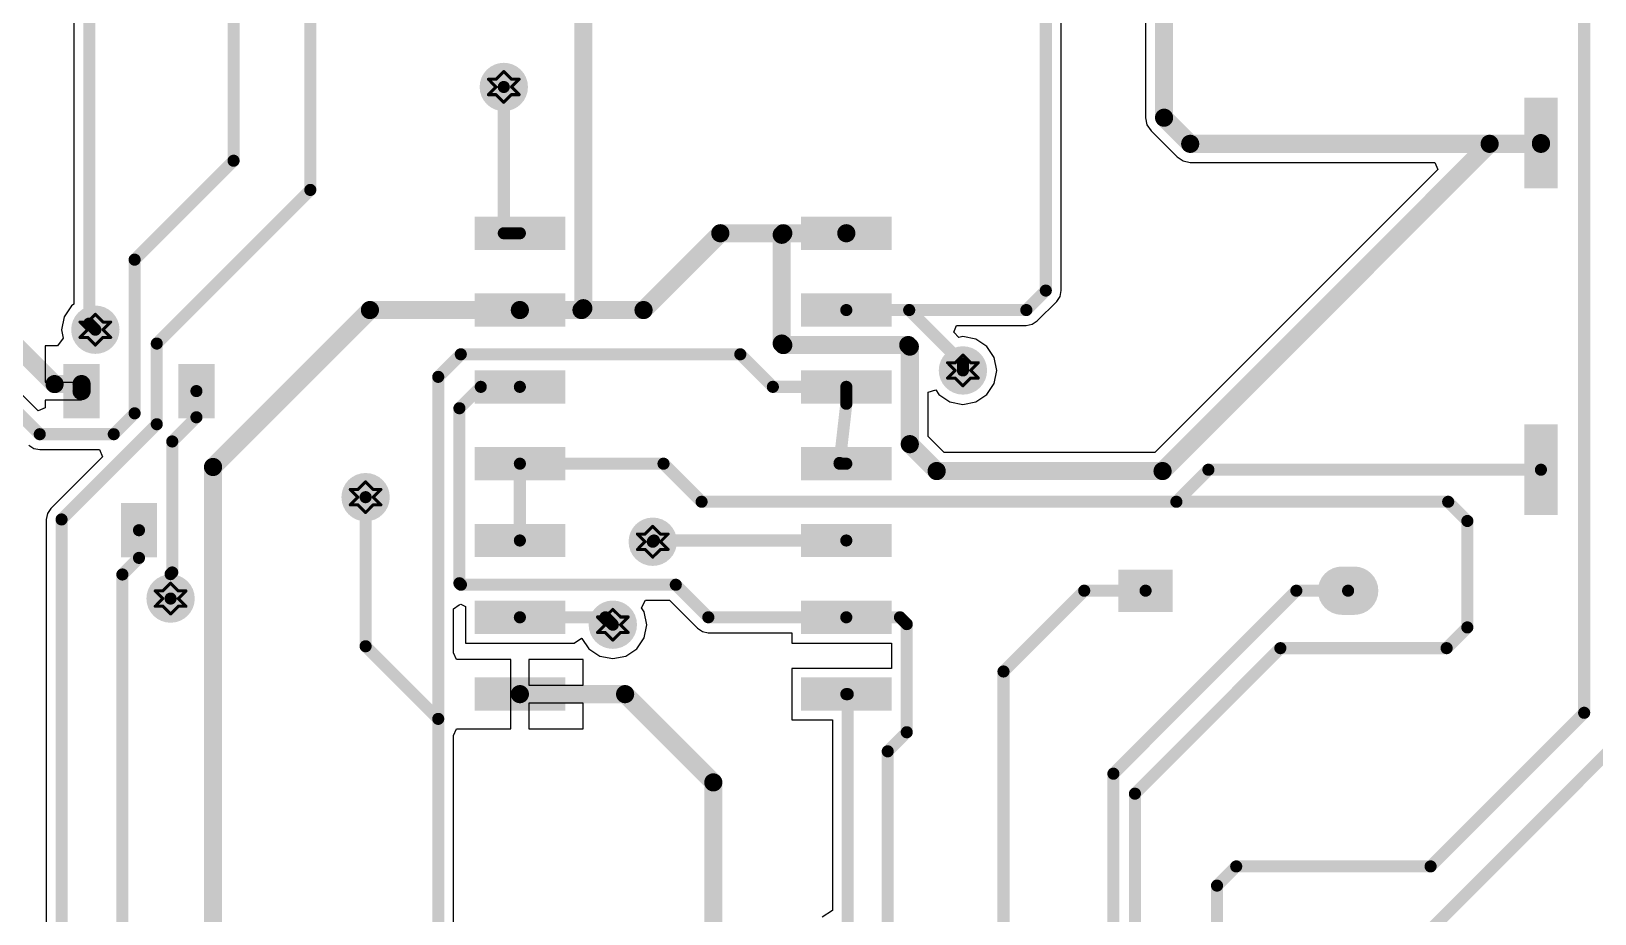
# Paper-space layout 'Лист1' of a CAD drawing. Header units: millimetres. Extents: x 0 to 594, y 0 to 420.
# Drawn here: x 138.5 to 190.1, y 288.8 to 317.9 of the extents above; entities that cross this region are included whole.
import ezdxf

# ---------------------------------------------------------------- set-up
doc = ezdxf.new("R2010")
doc.units = ezdxf.units.MM
doc.layers.add('DrillDrawing', color=1, linetype='Continuous')
doc.layers.add('TopLayer', color=1, linetype='Continuous')

psp = doc.layouts.new('Лист1')

# ---------------------------------------------------------------- hatches: boundary and pattern name
at = {"layer": 'TopLayer'}
h = psp.add_hatch(color=1, dxfattribs=at)
edge = h.paths.add_edge_path()
edge.add_arc((154.084, 316.076), 0.799, 0, 360)
for points in [[(188.908, 312.724), (187.81, 312.724), (187.81, 315.72), (188.908, 315.72)], [(153.116, 310.696), (153.116, 311.795), (156.113, 311.795), (156.113, 310.696)], [(163.905, 310.696), (163.905, 311.795), (166.902, 311.795), (166.902, 310.696)], [(153.116, 308.159), (153.116, 309.257), (156.113, 309.257), (156.113, 308.159)], [(163.905, 308.159), (163.905, 309.257), (166.902, 309.257), (166.902, 308.159)], [(139.531, 306.93), (140.729, 306.93), (140.729, 305.132), (139.531, 305.132)], [(143.327, 306.93), (144.525, 306.93), (144.525, 305.132), (143.327, 305.132)], [(153.116, 305.621), (153.116, 306.72), (156.113, 306.72), (156.113, 305.621)], [(163.905, 305.621), (163.905, 306.72), (166.902, 306.72), (166.902, 305.621)], [(188.908, 301.935), (187.81, 301.935), (187.81, 304.932), (188.908, 304.932)], [(153.116, 303.084), (153.116, 304.183), (156.113, 304.183), (156.113, 303.084)], [(163.905, 303.084), (163.905, 304.183), (166.902, 304.183), (166.902, 303.084)], [(141.429, 302.335), (142.627, 302.335), (142.627, 300.537), (141.429, 300.537)], [(153.116, 300.547), (153.116, 301.645), (156.113, 301.645), (156.113, 300.547)], [(163.905, 300.547), (163.905, 301.645), (166.902, 301.645), (166.902, 300.547)], [(176.192, 300.137), (176.192, 298.738), (174.394, 298.738), (174.394, 300.137)], [(153.116, 298.009), (153.116, 299.108), (156.113, 299.108), (156.113, 298.009)], [(163.905, 298.009), (163.905, 299.108), (166.902, 299.108), (166.902, 298.009)], [(153.116, 295.472), (153.116, 296.571), (156.113, 296.571), (156.113, 295.472)], [(163.905, 295.472), (163.905, 296.571), (166.902, 296.571), (166.902, 295.472)]]:
    psp.add_hatch(color=1, dxfattribs=at).paths.add_polyline_path(points)
h = psp.add_hatch(color=1, dxfattribs=at)
edge = h.paths.add_edge_path()
edge.add_arc((140.586, 308.058), 0.799, 0, 360)
h = psp.add_hatch(color=1, dxfattribs=at)
edge = h.paths.add_edge_path()
edge.add_arc((169.257, 306.713), 0.799, 0, 360)
h = psp.add_hatch(color=1, dxfattribs=at)
edge = h.paths.add_edge_path()
edge.add_arc((149.517, 302.527), 0.799, 0, 360)
h = psp.add_hatch(color=1, dxfattribs=at)
edge = h.paths.add_edge_path()
edge.add_arc((159.006, 301.055), 0.799, 0, 360)
h = psp.add_hatch(color=1, dxfattribs=at)
edge = h.paths.add_edge_path()
edge.add_arc((181.786, 299.438), 0.799, 90, 270)
edge.add_line((181.786, 298.639), (182.186, 298.639))
edge.add_arc((182.186, 299.438), 0.799, 270, 450)
edge.add_line((182.186, 300.237), (181.786, 300.237))
h = psp.add_hatch(color=1, dxfattribs=at)
edge = h.paths.add_edge_path()
edge.add_arc((143.072, 299.178), 0.799, 0, 360)
h = psp.add_hatch(color=1, dxfattribs=at)
edge = h.paths.add_edge_path()
edge.add_arc((157.687, 298.315), 0.799, 0, 360)

# ---------------------------------------------------------------- linework, layer by layer
at = {"layer": 'DrillDrawing', "const_width": 0.101}
for points in [[(153.577, 316.33), (153.83, 316.076)], [(153.577, 316.33), (153.83, 316.33)], [(153.83, 316.33), (154.084, 316.584)], [(154.084, 316.584), (154.338, 316.33)], [(154.338, 316.33), (154.592, 316.33)], [(154.338, 316.076), (154.592, 316.33)], [(153.577, 315.822), (153.83, 316.076)], [(153.577, 315.822), (153.83, 315.822)], [(153.83, 315.822), (154.084, 315.569)], [(154.084, 315.569), (154.338, 315.822)], [(154.338, 316.076), (154.592, 315.822)], [(154.338, 315.822), (154.592, 315.822)], [(140.332, 308.312), (140.586, 308.566)], [(140.586, 308.566), (140.839, 308.312)], [(140.078, 308.312), (140.332, 308.058)], [(140.078, 308.312), (140.332, 308.312)], [(140.078, 307.804), (140.332, 308.058)], [(140.839, 308.312), (141.093, 308.312)], [(140.839, 308.058), (141.093, 308.312)], [(140.839, 308.058), (141.093, 307.804)], [(140.078, 307.804), (140.332, 307.804)], [(140.332, 307.804), (140.586, 307.551)], [(140.586, 307.551), (140.839, 307.804)], [(140.839, 307.804), (141.093, 307.804)], [(168.75, 306.967), (169.003, 306.713)], [(168.75, 306.967), (169.003, 306.967)], [(169.003, 306.967), (169.257, 307.221)], [(169.257, 307.221), (169.511, 306.967)], [(169.511, 306.967), (169.765, 306.967)], [(169.511, 306.713), (169.765, 306.967)], [(168.75, 306.46), (169.003, 306.713)], [(168.75, 306.46), (169.003, 306.46)], [(169.003, 306.46), (169.257, 306.206)], [(169.257, 306.206), (169.511, 306.46)], [(169.511, 306.713), (169.765, 306.46)], [(169.511, 306.46), (169.765, 306.46)], [(149.009, 302.781), (149.263, 302.527)], [(149.009, 302.781), (149.263, 302.781)], [(149.263, 302.781), (149.517, 303.034)], [(149.517, 303.034), (149.771, 302.781)], [(149.771, 302.781), (150.024, 302.781)], [(149.771, 302.527), (150.024, 302.781)], [(149.009, 302.273), (149.263, 302.527)], [(149.009, 302.273), (149.263, 302.273)], [(149.263, 302.273), (149.517, 302.019)], [(149.517, 302.019), (149.771, 302.273)], [(149.771, 302.527), (150.024, 302.273)], [(149.771, 302.273), (150.024, 302.273)], [(158.499, 301.309), (158.753, 301.055)], [(158.499, 301.309), (158.753, 301.309)], [(158.753, 301.309), (159.006, 301.563)], [(159.006, 301.563), (159.26, 301.309)], [(159.26, 301.309), (159.514, 301.309)], [(159.26, 301.055), (159.514, 301.309)], [(158.499, 300.801), (158.753, 301.055)], [(158.499, 300.801), (158.753, 300.801)], [(158.753, 300.801), (159.006, 300.548)], [(159.006, 300.548), (159.26, 300.801)], [(159.26, 301.055), (159.514, 300.801)], [(159.26, 300.801), (159.514, 300.801)], [(142.818, 299.431), (143.072, 299.685)], [(143.072, 299.685), (143.326, 299.431)], [(142.565, 299.431), (142.818, 299.178)], [(142.565, 299.431), (142.818, 299.431)], [(142.565, 298.924), (142.818, 299.178)], [(143.326, 299.431), (143.58, 299.431)], [(143.326, 299.178), (143.58, 299.431)], [(143.326, 299.178), (143.58, 298.924)], [(142.565, 298.924), (142.818, 298.924)], [(142.818, 298.924), (143.072, 298.67)], [(143.072, 298.67), (143.326, 298.924)], [(143.326, 298.924), (143.58, 298.924)], [(157.433, 298.569), (157.687, 298.822)], [(157.687, 298.822), (157.941, 298.569)], [(157.18, 298.569), (157.433, 298.315)], [(157.18, 298.569), (157.433, 298.569)], [(157.18, 298.061), (157.433, 298.315)], [(157.941, 298.569), (158.195, 298.569)], [(157.941, 298.315), (158.195, 298.569)], [(157.941, 298.315), (158.195, 298.061)], [(157.18, 298.061), (157.433, 298.061)], [(157.433, 298.061), (157.687, 297.807)], [(157.687, 297.807), (157.941, 298.061)], [(157.941, 298.061), (158.195, 298.061)]]:
    psp.add_lwpolyline(points, dxfattribs=at)
at = {"layer": 'DrillDrawing', "const_width": 0.0507}
for points in [[(153.551, 316.33, 1), (153.602, 316.33, 1)], [(153.551, 316.33, 1), (153.602, 316.33, 1)], [(153.805, 316.33, 1), (153.856, 316.33, 1)], [(153.805, 316.33, 1), (153.856, 316.33, 1)], [(154.059, 316.584, 1), (154.109, 316.584, 1)], [(154.059, 316.584, 1), (154.109, 316.584, 1)], [(154.312, 316.33, 1), (154.363, 316.33, 1)], [(154.312, 316.33, 1), (154.363, 316.33, 1)], [(154.566, 316.33, 1), (154.617, 316.33, 1)], [(154.566, 316.33, 1), (154.617, 316.33, 1)], [(153.551, 315.822, 1), (153.602, 315.822, 1)], [(153.551, 315.822, 1), (153.602, 315.822, 1)], [(153.805, 316.076, 1), (153.856, 316.076, 1)], [(153.805, 316.076, 1), (153.856, 316.076, 1)], [(153.805, 315.822, 1), (153.856, 315.822, 1)], [(153.805, 315.822, 1), (153.856, 315.822, 1)], [(154.312, 316.076, 1), (154.363, 316.076, 1)], [(154.312, 316.076, 1), (154.363, 316.076, 1)], [(154.312, 315.822, 1), (154.363, 315.822, 1)], [(154.312, 315.822, 1), (154.363, 315.822, 1)], [(154.566, 315.822, 1), (154.617, 315.822, 1)], [(154.566, 315.822, 1), (154.617, 315.822, 1)], [(154.059, 315.569, 1), (154.109, 315.569, 1)], [(154.059, 315.569, 1), (154.109, 315.569, 1)], [(140.56, 308.566, 1), (140.611, 308.566, 1)], [(140.56, 308.566, 1), (140.611, 308.566, 1)], [(140.053, 308.312, 1), (140.103, 308.312, 1)], [(140.053, 308.312, 1), (140.103, 308.312, 1)], [(140.306, 308.312, 1), (140.357, 308.312, 1)], [(140.306, 308.312, 1), (140.357, 308.312, 1)], [(140.306, 308.058, 1), (140.357, 308.058, 1)], [(140.306, 308.058, 1), (140.357, 308.058, 1)], [(140.814, 308.312, 1), (140.865, 308.312, 1)], [(140.814, 308.312, 1), (140.865, 308.312, 1)], [(140.814, 308.058, 1), (140.865, 308.058, 1)], [(140.814, 308.058, 1), (140.865, 308.058, 1)], [(141.068, 308.312, 1), (141.118, 308.312, 1)], [(141.068, 308.312, 1), (141.118, 308.312, 1)], [(140.053, 307.804, 1), (140.103, 307.804, 1)], [(140.053, 307.804, 1), (140.103, 307.804, 1)], [(140.306, 307.804, 1), (140.357, 307.804, 1)], [(140.306, 307.804, 1), (140.357, 307.804, 1)], [(140.56, 307.551, 1), (140.611, 307.551, 1)], [(140.56, 307.551, 1), (140.611, 307.551, 1)], [(140.814, 307.804, 1), (140.865, 307.804, 1)], [(140.814, 307.804, 1), (140.865, 307.804, 1)], [(141.068, 307.804, 1), (141.118, 307.804, 1)], [(141.068, 307.804, 1), (141.118, 307.804, 1)], [(168.724, 306.967, 1), (168.775, 306.967, 1)], [(168.724, 306.967, 1), (168.775, 306.967, 1)], [(168.978, 306.967, 1), (169.029, 306.967, 1)], [(168.978, 306.967, 1), (169.029, 306.967, 1)], [(169.232, 307.221, 1), (169.283, 307.221, 1)], [(169.232, 307.221, 1), (169.283, 307.221, 1)], [(169.486, 306.967, 1), (169.536, 306.967, 1)], [(169.486, 306.967, 1), (169.536, 306.967, 1)], [(169.739, 306.967, 1), (169.79, 306.967, 1)], [(169.739, 306.967, 1), (169.79, 306.967, 1)], [(168.724, 306.46, 1), (168.775, 306.46, 1)], [(168.724, 306.46, 1), (168.775, 306.46, 1)], [(168.978, 306.713, 1), (169.029, 306.713, 1)], [(168.978, 306.713, 1), (169.029, 306.713, 1)], [(168.978, 306.46, 1), (169.029, 306.46, 1)], [(168.978, 306.46, 1), (169.029, 306.46, 1)], [(169.486, 306.713, 1), (169.536, 306.713, 1)], [(169.486, 306.713, 1), (169.536, 306.713, 1)], [(169.486, 306.46, 1), (169.536, 306.46, 1)], [(169.486, 306.46, 1), (169.536, 306.46, 1)], [(169.739, 306.46, 1), (169.79, 306.46, 1)], [(169.739, 306.46, 1), (169.79, 306.46, 1)], [(169.232, 306.206, 1), (169.283, 306.206, 1)], [(169.232, 306.206, 1), (169.283, 306.206, 1)], [(148.984, 302.781, 1), (149.035, 302.781, 1)], [(148.984, 302.781, 1), (149.035, 302.781, 1)], [(149.238, 302.781, 1), (149.289, 302.781, 1)], [(149.238, 302.781, 1), (149.289, 302.781, 1)], [(149.492, 303.034, 1), (149.542, 303.034, 1)], [(149.492, 303.034, 1), (149.542, 303.034, 1)], [(149.745, 302.781, 1), (149.796, 302.781, 1)], [(149.745, 302.781, 1), (149.796, 302.781, 1)], [(149.999, 302.781, 1), (150.05, 302.781, 1)], [(149.999, 302.781, 1), (150.05, 302.781, 1)], [(148.984, 302.273, 1), (149.035, 302.273, 1)], [(148.984, 302.273, 1), (149.035, 302.273, 1)], [(149.238, 302.527, 1), (149.289, 302.527, 1)], [(149.238, 302.527, 1), (149.289, 302.527, 1)], [(149.238, 302.273, 1), (149.289, 302.273, 1)], [(149.238, 302.273, 1), (149.289, 302.273, 1)], [(149.745, 302.527, 1), (149.796, 302.527, 1)], [(149.745, 302.527, 1), (149.796, 302.527, 1)], [(149.745, 302.273, 1), (149.796, 302.273, 1)], [(149.745, 302.273, 1), (149.796, 302.273, 1)], [(149.999, 302.273, 1), (150.05, 302.273, 1)], [(149.999, 302.273, 1), (150.05, 302.273, 1)], [(149.492, 302.019, 1), (149.542, 302.019, 1)], [(149.492, 302.019, 1), (149.542, 302.019, 1)], [(158.474, 301.309, 1), (158.524, 301.309, 1)], [(158.474, 301.309, 1), (158.524, 301.309, 1)], [(158.727, 301.309, 1), (158.778, 301.309, 1)], [(158.727, 301.309, 1), (158.778, 301.309, 1)], [(158.981, 301.563, 1), (159.032, 301.563, 1)], [(158.981, 301.563, 1), (159.032, 301.563, 1)], [(159.235, 301.309, 1), (159.286, 301.309, 1)], [(159.235, 301.309, 1), (159.286, 301.309, 1)], [(159.489, 301.309, 1), (159.539, 301.309, 1)], [(159.489, 301.309, 1), (159.539, 301.309, 1)], [(158.474, 300.801, 1), (158.524, 300.801, 1)], [(158.474, 300.801, 1), (158.524, 300.801, 1)], [(158.727, 301.055, 1), (158.778, 301.055, 1)], [(158.727, 301.055, 1), (158.778, 301.055, 1)], [(158.727, 300.801, 1), (158.778, 300.801, 1)], [(158.727, 300.801, 1), (158.778, 300.801, 1)], [(159.235, 301.055, 1), (159.286, 301.055, 1)], [(159.235, 301.055, 1), (159.286, 301.055, 1)], [(159.235, 300.801, 1), (159.286, 300.801, 1)], [(159.235, 300.801, 1), (159.286, 300.801, 1)], [(159.489, 300.801, 1), (159.539, 300.801, 1)], [(159.489, 300.801, 1), (159.539, 300.801, 1)], [(158.981, 300.548, 1), (159.032, 300.548, 1)], [(158.981, 300.548, 1), (159.032, 300.548, 1)], [(143.047, 299.685, 1), (143.098, 299.685, 1)], [(143.047, 299.685, 1), (143.098, 299.685, 1)], [(142.539, 299.431, 1), (142.59, 299.431, 1)], [(142.539, 299.431, 1), (142.59, 299.431, 1)], [(142.793, 299.431, 1), (142.844, 299.431, 1)], [(142.793, 299.431, 1), (142.844, 299.431, 1)], [(142.793, 299.178, 1), (142.844, 299.178, 1)], [(142.793, 299.178, 1), (142.844, 299.178, 1)], [(143.3, 299.431, 1), (143.351, 299.431, 1)], [(143.3, 299.431, 1), (143.351, 299.431, 1)], [(143.3, 299.178, 1), (143.351, 299.178, 1)], [(143.3, 299.178, 1), (143.351, 299.178, 1)], [(143.554, 299.431, 1), (143.605, 299.431, 1)], [(143.554, 299.431, 1), (143.605, 299.431, 1)], [(142.539, 298.924, 1), (142.59, 298.924, 1)], [(142.539, 298.924, 1), (142.59, 298.924, 1)], [(142.793, 298.924, 1), (142.844, 298.924, 1)], [(142.793, 298.924, 1), (142.844, 298.924, 1)], [(143.047, 298.67, 1), (143.098, 298.67, 1)], [(143.047, 298.67, 1), (143.098, 298.67, 1)], [(143.3, 298.924, 1), (143.351, 298.924, 1)], [(143.3, 298.924, 1), (143.351, 298.924, 1)], [(143.554, 298.924, 1), (143.605, 298.924, 1)], [(143.554, 298.924, 1), (143.605, 298.924, 1)], [(157.662, 298.822, 1), (157.712, 298.822, 1)], [(157.662, 298.822, 1), (157.712, 298.822, 1)], [(157.154, 298.569, 1), (157.205, 298.569, 1)], [(157.154, 298.569, 1), (157.205, 298.569, 1)], [(157.408, 298.569, 1), (157.459, 298.569, 1)], [(157.408, 298.569, 1), (157.459, 298.569, 1)], [(157.408, 298.315, 1), (157.459, 298.315, 1)], [(157.408, 298.315, 1), (157.459, 298.315, 1)], [(157.915, 298.569, 1), (157.966, 298.569, 1)], [(157.915, 298.569, 1), (157.966, 298.569, 1)], [(157.915, 298.315, 1), (157.966, 298.315, 1)], [(157.915, 298.315, 1), (157.966, 298.315, 1)], [(158.169, 298.569, 1), (158.22, 298.569, 1)], [(158.169, 298.569, 1), (158.22, 298.569, 1)], [(157.154, 298.061, 1), (157.205, 298.061, 1)], [(157.154, 298.061, 1), (157.205, 298.061, 1)], [(157.408, 298.061, 1), (157.459, 298.061, 1)], [(157.408, 298.061, 1), (157.459, 298.061, 1)], [(157.662, 297.807, 1), (157.712, 297.807, 1)], [(157.662, 297.807, 1), (157.712, 297.807, 1)], [(157.915, 298.061, 1), (157.966, 298.061, 1)], [(157.915, 298.061, 1), (157.966, 298.061, 1)], [(158.169, 298.061, 1), (158.22, 298.061, 1)], [(158.169, 298.061, 1), (158.22, 298.061, 1)]]:
    psp.add_lwpolyline(points, format="xyb", close=True, dxfattribs=at)
at = {"layer": 'TopLayer'}
for p, q in [((172.506, 309.352), (172.506, 331.452)), ((175.294, 331.604), (175.294, 315.061)), ((139.873, 323.256), (139.873, 308.904)), ((175.294, 315.061), (175.294, 315.061)), ((175.294, 315.061), (175.34, 314.827)), ((175.34, 314.827), (175.473, 314.629)), ((175.473, 314.629), (176.336, 313.766)), ((176.336, 313.766), (176.336, 313.766)), ((176.336, 313.766), (176.534, 313.634)), ((176.534, 313.634), (176.768, 313.587)), ((184.953, 313.353), (175.601, 304.001)), ((176.768, 313.587), (184.856, 313.587)), ((184.856, 313.587), (184.953, 313.353)), ((171.712, 308.348), (172.356, 308.992)), ((172.356, 308.992), (172.467, 309.157)), ((172.467, 309.157), (172.506, 309.352)), ((139.55, 308.487), (139.465, 308.058)), ((139.793, 308.85), (139.55, 308.487)), ((139.873, 308.904), (139.793, 308.85)), ((139.465, 308.058), (139.52, 307.783)), ((168.955, 307.981), (169.046, 308.199)), ((169.118, 307.806), (168.955, 307.981)), ((169.046, 308.199), (171.352, 308.199)), ((171.352, 308.199), (171.547, 308.237)), ((171.547, 308.237), (171.712, 308.348)), ((138.697, 305.379), (136.379, 307.697)), ((139.336, 307.529), (138.931, 307.529)), ((138.931, 307.529), (138.931, 306.33)), ((139.52, 307.783), (139.336, 307.529)), ((169.257, 307.834), (169.118, 307.806)), ((169.686, 307.748), (169.257, 307.834)), ((170.049, 307.506), (169.686, 307.748)), ((170.292, 307.142), (170.049, 307.506)), ((170.378, 306.713), (170.292, 307.142)), ((170.292, 306.285), (170.378, 306.713)), ((138.931, 306.33), (140.13, 306.33)), ((140.13, 306.33), (140.13, 305.731)), ((168.112, 305.992), (168.366, 306.069)), ((168.112, 304.531), (168.112, 305.992)), ((168.366, 306.069), (168.465, 305.921)), ((168.465, 305.921), (168.828, 305.678)), ((169.686, 305.678), (170.049, 305.921)), ((170.049, 305.921), (170.292, 306.285)), ((138.931, 305.476), (138.697, 305.379)), ((140.13, 305.731), (138.931, 305.731)), ((138.931, 305.731), (138.931, 305.476)), ((168.828, 305.678), (169.257, 305.593)), ((169.257, 305.593), (169.686, 305.678)), ((168.642, 304.001), (168.112, 304.531)), ((138.388, 304.247), (138.553, 304.137)), ((138.553, 304.137), (138.748, 304.098)), ((138.748, 304.098), (140.725, 304.098)), ((140.822, 303.864), (139.109, 302.151)), ((140.725, 304.098), (140.822, 303.864)), ((175.601, 304.001), (168.642, 304.001)), ((138.999, 301.986), (138.96, 301.791)), ((138.96, 301.791), (138.96, 279.021)), ((139.109, 302.151), (138.999, 301.986)), ((152.427, 298.84), (152.609, 298.974)), ((152.427, 297.387), (152.427, 298.84)), ((152.609, 298.974), (152.663, 298.992)), ((152.663, 298.992), (152.817, 298.919)), ((152.817, 298.919), (152.817, 297.71)), ((158.637, 298.871), (158.772, 299.125)), ((158.722, 298.744), (158.637, 298.871)), ((158.807, 298.315), (158.722, 298.744)), ((158.772, 299.125), (159.557, 299.125)), ((159.557, 299.125), (160.483, 298.199)), ((158.722, 297.886), (158.807, 298.315)), ((160.483, 298.199), (160.648, 298.088)), ((152.817, 297.71), (156.413, 297.71)), ((156.413, 297.71), (156.648, 297.866)), ((156.413, 297.71), (156.413, 297.71)), ((156.648, 297.866), (156.667, 297.864)), ((156.667, 297.864), (156.895, 297.523)), ((158.479, 297.523), (158.722, 297.886)), ((160.648, 298.088), (160.843, 298.049)), ((160.843, 298.049), (163.605, 298.049)), ((163.605, 298.049), (163.605, 297.71)), ((163.605, 297.71), (166.892, 297.71)), ((166.892, 297.71), (166.892, 296.87)), ((152.517, 297.17), (152.427, 297.387)), ((152.681, 297.17), (152.517, 297.17)), ((154.315, 297.17), (152.681, 297.17)), ((154.315, 296.021), (154.315, 297.17)), ((156.712, 297.17), (154.914, 297.17)), ((154.914, 297.17), (154.914, 296.321)), ((156.712, 296.321), (156.712, 297.17)), ((156.895, 297.523), (157.258, 297.28)), ((157.258, 297.28), (157.687, 297.195)), ((157.687, 297.195), (158.116, 297.28)), ((158.116, 297.28), (158.479, 297.523)), ((166.892, 296.87), (163.605, 296.87)), ((163.605, 296.87), (163.605, 295.172)), ((154.914, 296.321), (156.712, 296.321)), ((154.315, 294.873), (154.315, 296.021)), ((156.712, 295.722), (154.914, 295.722)), ((154.914, 295.722), (154.914, 294.873)), ((156.712, 294.873), (156.712, 295.722)), ((163.605, 295.172), (164.942, 295.172)), ((164.942, 295.172), (164.942, 288.876)), ((152.427, 294.656), (152.517, 294.873)), ((152.427, 281.555), (152.427, 294.656)), ((152.517, 294.873), (152.681, 294.873)), ((152.681, 294.873), (154.315, 294.873)), ((154.914, 294.873), (156.712, 294.873)), ((164.942, 288.876), (164.608, 288.653))]:
    psp.add_line(p, q, dxfattribs=at)
for points, const_width in [([(145.153, 313.64), (145.153, 346.219)], 0.4), ([(147.69, 312.676), (147.69, 341.054)], 0.4), ([(140.383, 308.261), (140.383, 335.827)], 0.4), ([(175.905, 315.061), (175.905, 335.994)], 0.599), ([(171.996, 309.352), (171.996, 331.452)], 0.4), ([(156.713, 308.769), (156.713, 325.41)], 0.599), ([(189.787, 295.405), (189.787, 325.219)], 0.4), ([(154.084, 311.245), (154.084, 316.076)], 0.4), ([(175.905, 315.061), (176.768, 314.198)], 0.599), ([(175.854, 303.39), (186.663, 314.198)], 0.599), ([(176.768, 314.198), (186.663, 314.198)], 0.599), ([(186.663, 314.198), (188.359, 314.198)], 0.599), ([(188.359, 314.198), (188.359, 314.222)], 0.599), ([(141.884, 310.372), (145.153, 313.64)], 0.4), ([(142.615, 307.601), (147.69, 312.676)], 0.4), ([(154.084, 311.245), (154.615, 311.245)], 0.4), ([(158.702, 308.708), (161.239, 311.245)], 0.599), ([(161.239, 311.245), (163.32, 311.245)], 0.599), ([(163.269, 311.194), (163.32, 311.245)], 0.599), ([(163.269, 307.601), (163.269, 311.194)], 0.599), ([(163.32, 311.245), (165.403, 311.245)], 0.599), ([(141.884, 305.297), (141.884, 310.372)], 0.4), ([(171.352, 308.708), (171.996, 309.352)], 0.4), ([(144.475, 303.524), (149.659, 308.708)], 0.599), ([(149.659, 308.708), (154.615, 308.708)], 0.599), ([(154.615, 308.708), (156.652, 308.708)], 0.599), ([(156.652, 308.708), (156.713, 308.769)], 0.599), ([(156.652, 308.708), (158.702, 308.708)], 0.599), ([(165.403, 308.708), (167.481, 308.708)], 0.4), ([(167.481, 308.708), (171.352, 308.708)], 0.4), ([(167.481, 308.708), (169.257, 306.932)], 0.4), ([(137.832, 307.668), (139.238, 306.262)], 0.599), ([(140.383, 308.261), (140.586, 308.058)], 0.4), ([(136.018, 307.337), (138.748, 304.607)], 0.4), ([(142.615, 304.937), (142.615, 307.601)], 0.4), ([(151.918, 306.501), (152.663, 307.246)], 0.4), ([(152.663, 307.246), (161.9, 307.246)], 0.4), ([(161.9, 307.246), (162.976, 306.171)], 0.4), ([(163.269, 307.601), (163.32, 307.551)], 0.599), ([(163.32, 307.551), (167.45, 307.551)], 0.599), ([(167.45, 307.551), (167.501, 307.5)], 0.599), ([(167.501, 304.278), (167.501, 307.5)], 0.599), ([(169.257, 306.713), (169.257, 306.932)], 0.4), ([(139.238, 306.262), (140.13, 306.262)], 0.599), ([(140.13, 306.031), (140.13, 306.262)], 0.599), ([(151.918, 295.204), (151.918, 306.501)], 0.4), ([(143.926, 305.166), (143.926, 306.031)], 0.4), ([(152.617, 305.465), (153.323, 306.171)], 0.4), ([(153.323, 306.171), (154.615, 306.171)], 0.4), ([(162.976, 306.171), (165.403, 306.171)], 0.4), ([(165.403, 305.612), (165.403, 306.171)], 0.4), ([(141.195, 304.607), (141.884, 305.297)], 0.4), ([(143.127, 304.367), (143.926, 305.166)], 0.4), ([(152.617, 299.685), (152.617, 305.465)], 0.4), ([(165.181, 303.659), (165.403, 305.612)], 0.4), ([(139.469, 301.791), (142.615, 304.937)], 0.4), ([(138.748, 304.607), (141.195, 304.607)], 0.4), ([(143.127, 300.04), (143.127, 304.367)], 0.4), ([(167.501, 304.278), (168.389, 303.39)], 0.599), ([(144.475, 281.948), (144.475, 303.524)], 0.599), ([(154.615, 303.633), (159.362, 303.633)], 0.4), ([(154.615, 301.096), (154.615, 303.633)], 0.4), ([(159.362, 303.633), (160.62, 302.375)], 0.4), ([(165.179, 303.633), (165.181, 303.659)], 0.4), ([(165.179, 303.633), (165.403, 303.633)], 0.4), ([(168.389, 303.39), (175.854, 303.39)], 0.599), ([(176.311, 302.375), (177.37, 303.433)], 0.4), ([(177.37, 303.433), (188.359, 303.433)], 0.4), ([(149.517, 297.604), (149.517, 302.527)], 0.4), ([(160.62, 302.375), (176.311, 302.375)], 0.4), ([(176.311, 302.375), (185.293, 302.375)], 0.4), ([(185.293, 302.375), (185.927, 301.74)], 0.4), ([(139.469, 279.021), (139.469, 301.791)], 0.4), ([(185.927, 298.225), (185.927, 301.74)], 0.4), ([(142.028, 300.522), (142.028, 301.436)], 0.4), ([(159.006, 301.055), (159.047, 301.096)], 0.4), ([(159.047, 301.096), (165.403, 301.096)], 0.4), ([(141.479, 299.973), (142.028, 300.522)], 0.4), ([(143.072, 299.985), (143.127, 300.04)], 0.4), ([(141.479, 285.552), (141.479, 299.973)], 0.4), ([(143.072, 299.178), (143.072, 299.985)], 0.4), ([(152.617, 299.685), (152.668, 299.634)], 0.4), ([(152.668, 299.634), (159.768, 299.634)], 0.4), ([(159.768, 299.634), (160.843, 298.559)], 0.4), ([(170.598, 296.77), (173.265, 299.438)], 0.4), ([(173.265, 299.438), (175.293, 299.438)], 0.4), ([(174.23, 293.393), (180.276, 299.438)], 0.4), ([(180.276, 299.438), (181.986, 299.438)], 0.4), ([(154.615, 298.559), (157.443, 298.559)], 0.4), ([(157.443, 298.559), (157.687, 298.315)], 0.4), ([(160.843, 298.559), (165.403, 298.559)], 0.4), ([(165.403, 298.559), (167.177, 298.559)], 0.4), ([(167.177, 298.559), (167.401, 298.334)], 0.4), ([(167.401, 294.763), (167.401, 298.334)], 0.4), ([(184.786, 288.318), (194.732, 298.264)], 0.4), ([(185.242, 297.54), (185.927, 298.225)], 0.4), ([(149.517, 297.604), (151.918, 295.204)], 0.4), ([(174.941, 292.733), (179.748, 297.54)], 0.4), ([(179.748, 297.54), (185.242, 297.54)], 0.4), ([(170.598, 285.487), (170.598, 296.77)], 0.4), ([(154.615, 296.021), (158.093, 296.021)], 0.599), ([(158.093, 296.021), (161.008, 293.106)], 0.599), ([(165.403, 296.021), (165.451, 296.021)], 0.4), ([(165.451, 287.912), (165.451, 296.021)], 0.4), ([(184.712, 290.331), (189.787, 295.405)], 0.4), ([(151.918, 281.046), (151.918, 295.204)], 0.4), ([(166.771, 294.132), (167.401, 294.763)], 0.4), ([(166.771, 264.763), (166.771, 294.132)], 0.4), ([(174.23, 268.07), (174.23, 293.393)], 0.4), ([(161.008, 286.052), (161.008, 293.106)], 0.599), ([(174.941, 271.064), (174.941, 292.733)], 0.4), ([(177.654, 289.696), (178.288, 290.331)], 0.4), ([(178.288, 290.331), (184.712, 290.331)], 0.4), ([(177.654, 277.07), (177.654, 289.696)], 0.4)]:
    psp.add_lwpolyline(points, dxfattribs=dict(at, const_width=const_width))
for points, const_width in [([(153.984, 316.076, 1), (154.184, 316.076, 1)], 0.2), ([(175.755, 315.061, 1), (176.055, 315.061, 1)], 0.3), ([(175.755, 315.061, 1), (176.055, 315.061, 1)], 0.3), ([(176.618, 314.198, 1), (176.917, 314.198, 1)], 0.3), ([(176.618, 314.198, 1), (176.917, 314.198, 1)], 0.3), ([(186.513, 314.198, 1), (186.813, 314.198, 1)], 0.3), ([(186.513, 314.198, 1), (186.813, 314.198, 1)], 0.3), ([(186.513, 314.198, 1), (186.813, 314.198, 1)], 0.3), ([(188.209, 314.222, 1), (188.509, 314.222, 1)], 0.3), ([(188.209, 314.198, 1), (188.509, 314.198, 1)], 0.3), ([(188.209, 314.198, 1), (188.509, 314.198, 1)], 0.3), ([(145.053, 313.64, 1), (145.253, 313.64, 1)], 0.2), ([(145.053, 313.64, 1), (145.253, 313.64, 1)], 0.2), ([(147.59, 312.676, 1), (147.79, 312.676, 1)], 0.2), ([(147.59, 312.676, 1), (147.79, 312.676, 1)], 0.2), ([(153.984, 311.245, 1), (154.184, 311.245, 1)], 0.2), ([(153.984, 311.245, 1), (154.184, 311.245, 1)], 0.2), ([(154.515, 311.245, 1), (154.715, 311.245, 1)], 0.2), ([(161.089, 311.245, 1), (161.389, 311.245, 1)], 0.3), ([(161.089, 311.245, 1), (161.389, 311.245, 1)], 0.3), ([(163.119, 311.194, 1), (163.419, 311.194, 1)], 0.3), ([(163.119, 311.194, 1), (163.419, 311.194, 1)], 0.3), ([(163.17, 311.245, 1), (163.47, 311.245, 1)], 0.3), ([(163.17, 311.245, 1), (163.47, 311.245, 1)], 0.3), ([(163.17, 311.245, 1), (163.47, 311.245, 1)], 0.3), ([(165.253, 311.245, 1), (165.553, 311.245, 1)], 0.3), ([(141.784, 310.372, 1), (141.984, 310.372, 1)], 0.2), ([(141.784, 310.372, 1), (141.984, 310.372, 1)], 0.2), ([(171.896, 309.352, 1), (172.096, 309.352, 1)], 0.2), ([(171.896, 309.352, 1), (172.096, 309.352, 1)], 0.2), ([(149.509, 308.708, 1), (149.809, 308.708, 1)], 0.3), ([(149.509, 308.708, 1), (149.809, 308.708, 1)], 0.3), ([(154.465, 308.708, 1), (154.765, 308.708, 1)], 0.3), ([(154.465, 308.708, 1), (154.765, 308.708, 1)], 0.3), ([(156.502, 308.708, 1), (156.802, 308.708, 1)], 0.3), ([(156.502, 308.708, 1), (156.802, 308.708, 1)], 0.3), ([(156.502, 308.708, 1), (156.802, 308.708, 1)], 0.3), ([(156.563, 308.769, 1), (156.862, 308.769, 1)], 0.3), ([(156.563, 308.769, 1), (156.862, 308.769, 1)], 0.3), ([(158.552, 308.708, 1), (158.852, 308.708, 1)], 0.3), ([(158.552, 308.708, 1), (158.852, 308.708, 1)], 0.3), ([(165.303, 308.708, 1), (165.503, 308.708, 1)], 0.2), ([(167.381, 308.708, 1), (167.581, 308.708, 1)], 0.2), ([(167.381, 308.708, 1), (167.581, 308.708, 1)], 0.2), ([(167.381, 308.708, 1), (167.581, 308.708, 1)], 0.2), ([(171.252, 308.708, 1), (171.452, 308.708, 1)], 0.2), ([(171.252, 308.708, 1), (171.452, 308.708, 1)], 0.2), ([(140.283, 308.261, 1), (140.482, 308.261, 1)], 0.2), ([(140.283, 308.261, 1), (140.482, 308.261, 1)], 0.2), ([(140.486, 308.058, 1), (140.685, 308.058, 1)], 0.2), ([(142.516, 307.601, 1), (142.715, 307.601, 1)], 0.2), ([(142.516, 307.601, 1), (142.715, 307.601, 1)], 0.2), ([(152.563, 307.246, 1), (152.763, 307.246, 1)], 0.2), ([(152.563, 307.246, 1), (152.763, 307.246, 1)], 0.2), ([(161.8, 307.246, 1), (162, 307.246, 1)], 0.2), ([(161.8, 307.246, 1), (162, 307.246, 1)], 0.2), ([(163.119, 307.601, 1), (163.419, 307.601, 1)], 0.3), ([(163.119, 307.601, 1), (163.419, 307.601, 1)], 0.3), ([(163.17, 307.551, 1), (163.47, 307.551, 1)], 0.3), ([(163.17, 307.551, 1), (163.47, 307.551, 1)], 0.3), ([(167.301, 307.551, 1), (167.6, 307.551, 1)], 0.3), ([(167.301, 307.551, 1), (167.6, 307.551, 1)], 0.3), ([(167.351, 307.5, 1), (167.651, 307.5, 1)], 0.3), ([(167.351, 307.5, 1), (167.651, 307.5, 1)], 0.3), ([(169.157, 306.932, 1), (169.357, 306.932, 1)], 0.2), ([(169.157, 306.932, 1), (169.357, 306.932, 1)], 0.2), ([(169.157, 306.713, 1), (169.357, 306.713, 1)], 0.2), ([(139.089, 306.262, 1), (139.388, 306.262, 1)], 0.3), ([(139.089, 306.262, 1), (139.388, 306.262, 1)], 0.3), ([(139.98, 306.262, 1), (140.28, 306.262, 1)], 0.3), ([(139.98, 306.262, 1), (140.28, 306.262, 1)], 0.3), ([(151.818, 306.501, 1), (152.017, 306.501, 1)], 0.2), ([(151.818, 306.501, 1), (152.017, 306.501, 1)], 0.2), ([(139.98, 306.031, 1), (140.28, 306.031, 1)], 0.3), ([(143.826, 306.031, 1), (144.026, 306.031, 1)], 0.2), ([(153.223, 306.171, 1), (153.423, 306.171, 1)], 0.2), ([(153.223, 306.171, 1), (153.423, 306.171, 1)], 0.2), ([(154.515, 306.171, 1), (154.715, 306.171, 1)], 0.2), ([(162.876, 306.171, 1), (163.076, 306.171, 1)], 0.2), ([(162.876, 306.171, 1), (163.076, 306.171, 1)], 0.2), ([(165.303, 306.171, 1), (165.503, 306.171, 1)], 0.2), ([(165.303, 306.171, 1), (165.503, 306.171, 1)], 0.2), ([(141.784, 305.297, 1), (141.984, 305.297, 1)], 0.2), ([(141.784, 305.297, 1), (141.984, 305.297, 1)], 0.2), ([(143.826, 305.166, 1), (144.026, 305.166, 1)], 0.2), ([(143.826, 305.166, 1), (144.026, 305.166, 1)], 0.2), ([(152.517, 305.465, 1), (152.717, 305.465, 1)], 0.2), ([(152.517, 305.465, 1), (152.717, 305.465, 1)], 0.2), ([(165.303, 305.612, 1), (165.503, 305.612, 1)], 0.2), ([(165.303, 305.612, 1), (165.503, 305.612, 1)], 0.2), ([(142.516, 304.937, 1), (142.715, 304.937, 1)], 0.2), ([(142.516, 304.937, 1), (142.715, 304.937, 1)], 0.2), ([(138.648, 304.607, 1), (138.848, 304.607, 1)], 0.2), ([(138.648, 304.607, 1), (138.848, 304.607, 1)], 0.2), ([(141.095, 304.607, 1), (141.294, 304.607, 1)], 0.2), ([(141.095, 304.607, 1), (141.294, 304.607, 1)], 0.2), ([(143.027, 304.367, 1), (143.227, 304.367, 1)], 0.2), ([(143.027, 304.367, 1), (143.227, 304.367, 1)], 0.2), ([(167.351, 304.278, 1), (167.651, 304.278, 1)], 0.3), ([(167.351, 304.278, 1), (167.651, 304.278, 1)], 0.3), ([(144.325, 303.524, 1), (144.625, 303.524, 1)], 0.3), ([(144.325, 303.524, 1), (144.625, 303.524, 1)], 0.3), ([(154.515, 303.633, 1), (154.715, 303.633, 1)], 0.2), ([(154.515, 303.633, 1), (154.715, 303.633, 1)], 0.2), ([(159.262, 303.633, 1), (159.462, 303.633, 1)], 0.2), ([(159.262, 303.633, 1), (159.462, 303.633, 1)], 0.2), ([(165.079, 303.633, 1), (165.278, 303.633, 1)], 0.2), ([(165.079, 303.633, 1), (165.278, 303.633, 1)], 0.2), ([(165.082, 303.659, 1), (165.281, 303.659, 1)], 0.2), ([(165.082, 303.659, 1), (165.281, 303.659, 1)], 0.2), ([(165.303, 303.633, 1), (165.503, 303.633, 1)], 0.2), ([(168.239, 303.39, 1), (168.539, 303.39, 1)], 0.3), ([(168.239, 303.39, 1), (168.539, 303.39, 1)], 0.3), ([(175.704, 303.39, 1), (176.004, 303.39, 1)], 0.3), ([(175.704, 303.39, 1), (176.004, 303.39, 1)], 0.3), ([(177.27, 303.433, 1), (177.47, 303.433, 1)], 0.2), ([(177.27, 303.433, 1), (177.47, 303.433, 1)], 0.2), ([(188.259, 303.433, 1), (188.459, 303.433, 1)], 0.2), ([(149.417, 302.527, 1), (149.617, 302.527, 1)], 0.2), ([(160.521, 302.375, 1), (160.72, 302.375, 1)], 0.2), ([(160.521, 302.375, 1), (160.72, 302.375, 1)], 0.2), ([(176.211, 302.375, 1), (176.411, 302.375, 1)], 0.2), ([(176.211, 302.375, 1), (176.411, 302.375, 1)], 0.2), ([(176.211, 302.375, 1), (176.411, 302.375, 1)], 0.2), ([(185.193, 302.375, 1), (185.393, 302.375, 1)], 0.2), ([(185.193, 302.375, 1), (185.393, 302.375, 1)], 0.2), ([(139.369, 301.791, 1), (139.569, 301.791, 1)], 0.2), ([(139.369, 301.791, 1), (139.569, 301.791, 1)], 0.2), ([(185.827, 301.74, 1), (186.027, 301.74, 1)], 0.2), ([(185.827, 301.74, 1), (186.027, 301.74, 1)], 0.2), ([(141.928, 301.436, 1), (142.128, 301.436, 1)], 0.2), ([(154.515, 301.096, 1), (154.715, 301.096, 1)], 0.2), ([(158.907, 301.055, 1), (159.106, 301.055, 1)], 0.2), ([(158.947, 301.096, 1), (159.147, 301.096, 1)], 0.2), ([(158.947, 301.096, 1), (159.147, 301.096, 1)], 0.2), ([(165.303, 301.096, 1), (165.503, 301.096, 1)], 0.2), ([(141.928, 300.522, 1), (142.128, 300.522, 1)], 0.2), ([(141.928, 300.522, 1), (142.128, 300.522, 1)], 0.2), ([(143.027, 300.04, 1), (143.227, 300.04, 1)], 0.2), ([(143.027, 300.04, 1), (143.227, 300.04, 1)], 0.2), ([(141.379, 299.973, 1), (141.579, 299.973, 1)], 0.2), ([(141.379, 299.973, 1), (141.579, 299.973, 1)], 0.2), ([(142.972, 299.985, 1), (143.172, 299.985, 1)], 0.2), ([(142.972, 299.985, 1), (143.172, 299.985, 1)], 0.2), ([(152.517, 299.685, 1), (152.717, 299.685, 1)], 0.2), ([(152.517, 299.685, 1), (152.717, 299.685, 1)], 0.2), ([(152.568, 299.634, 1), (152.767, 299.634, 1)], 0.2), ([(152.568, 299.634, 1), (152.767, 299.634, 1)], 0.2), ([(159.668, 299.634, 1), (159.868, 299.634, 1)], 0.2), ([(159.668, 299.634, 1), (159.868, 299.634, 1)], 0.2), ([(142.972, 299.178, 1), (143.172, 299.178, 1)], 0.2), ([(173.165, 299.438, 1), (173.365, 299.438, 1)], 0.2), ([(173.165, 299.438, 1), (173.365, 299.438, 1)], 0.2), ([(175.193, 299.438, 1), (175.393, 299.438, 1)], 0.2), ([(180.176, 299.438, 1), (180.375, 299.438, 1)], 0.2), ([(180.176, 299.438, 1), (180.375, 299.438, 1)], 0.2), ([(181.886, 299.438, 1), (182.086, 299.438, 1)], 0.2), ([(154.515, 298.559, 1), (154.715, 298.559, 1)], 0.2), ([(157.343, 298.559, 1), (157.543, 298.559, 1)], 0.2), ([(157.343, 298.559, 1), (157.543, 298.559, 1)], 0.2), ([(160.743, 298.559, 1), (160.943, 298.559, 1)], 0.2), ([(160.743, 298.559, 1), (160.943, 298.559, 1)], 0.2), ([(165.303, 298.559, 1), (165.503, 298.559, 1)], 0.2), ([(165.303, 298.559, 1), (165.503, 298.559, 1)], 0.2), ([(167.077, 298.559, 1), (167.277, 298.559, 1)], 0.2), ([(167.077, 298.559, 1), (167.277, 298.559, 1)], 0.2), ([(157.587, 298.315, 1), (157.787, 298.315, 1)], 0.2), ([(167.301, 298.334, 1), (167.501, 298.334, 1)], 0.2), ([(167.301, 298.334, 1), (167.501, 298.334, 1)], 0.2), ([(185.827, 298.225, 1), (186.027, 298.225, 1)], 0.2), ([(185.827, 298.225, 1), (186.027, 298.225, 1)], 0.2), ([(149.417, 297.604, 1), (149.617, 297.604, 1)], 0.2), ([(149.417, 297.604, 1), (149.617, 297.604, 1)], 0.2), ([(179.648, 297.54, 1), (179.847, 297.54, 1)], 0.2), ([(179.648, 297.54, 1), (179.847, 297.54, 1)], 0.2), ([(185.142, 297.54, 1), (185.342, 297.54, 1)], 0.2), ([(185.142, 297.54, 1), (185.342, 297.54, 1)], 0.2), ([(170.498, 296.77, 1), (170.698, 296.77, 1)], 0.2), ([(170.498, 296.77, 1), (170.698, 296.77, 1)], 0.2), ([(154.465, 296.021, 1), (154.765, 296.021, 1)], 0.3), ([(157.943, 296.021, 1), (158.243, 296.021, 1)], 0.3), ([(157.943, 296.021, 1), (158.243, 296.021, 1)], 0.3), ([(165.303, 296.021, 1), (165.503, 296.021, 1)], 0.2), ([(165.351, 296.021, 1), (165.551, 296.021, 1)], 0.2), ([(165.351, 296.021, 1), (165.551, 296.021, 1)], 0.2), ([(189.687, 295.405, 1), (189.887, 295.405, 1)], 0.2), ([(189.687, 295.405, 1), (189.887, 295.405, 1)], 0.2), ([(151.818, 295.204, 1), (152.017, 295.204, 1)], 0.2), ([(151.818, 295.204, 1), (152.017, 295.204, 1)], 0.2), ([(151.818, 295.204, 1), (152.017, 295.204, 1)], 0.2), ([(167.301, 294.763, 1), (167.501, 294.763, 1)], 0.2), ([(167.301, 294.763, 1), (167.501, 294.763, 1)], 0.2), ([(166.671, 294.132, 1), (166.871, 294.132, 1)], 0.2), ([(166.671, 294.132, 1), (166.871, 294.132, 1)], 0.2), ([(174.13, 293.393, 1), (174.33, 293.393, 1)], 0.2), ([(174.13, 293.393, 1), (174.33, 293.393, 1)], 0.2), ([(160.858, 293.106, 1), (161.158, 293.106, 1)], 0.3), ([(160.858, 293.106, 1), (161.158, 293.106, 1)], 0.3), ([(174.841, 292.733, 1), (175.041, 292.733, 1)], 0.2), ([(174.841, 292.733, 1), (175.041, 292.733, 1)], 0.2), ([(178.188, 290.331, 1), (178.388, 290.331, 1)], 0.2), ([(178.188, 290.331, 1), (178.388, 290.331, 1)], 0.2), ([(184.612, 290.331, 1), (184.812, 290.331, 1)], 0.2), ([(184.612, 290.331, 1), (184.812, 290.331, 1)], 0.2), ([(177.554, 289.696, 1), (177.754, 289.696, 1)], 0.2), ([(177.554, 289.696, 1), (177.754, 289.696, 1)], 0.2)]:
    psp.add_lwpolyline(points, format="xyb", close=True, dxfattribs=dict(at, const_width=const_width))

doc.saveas('drawing.dxf')
